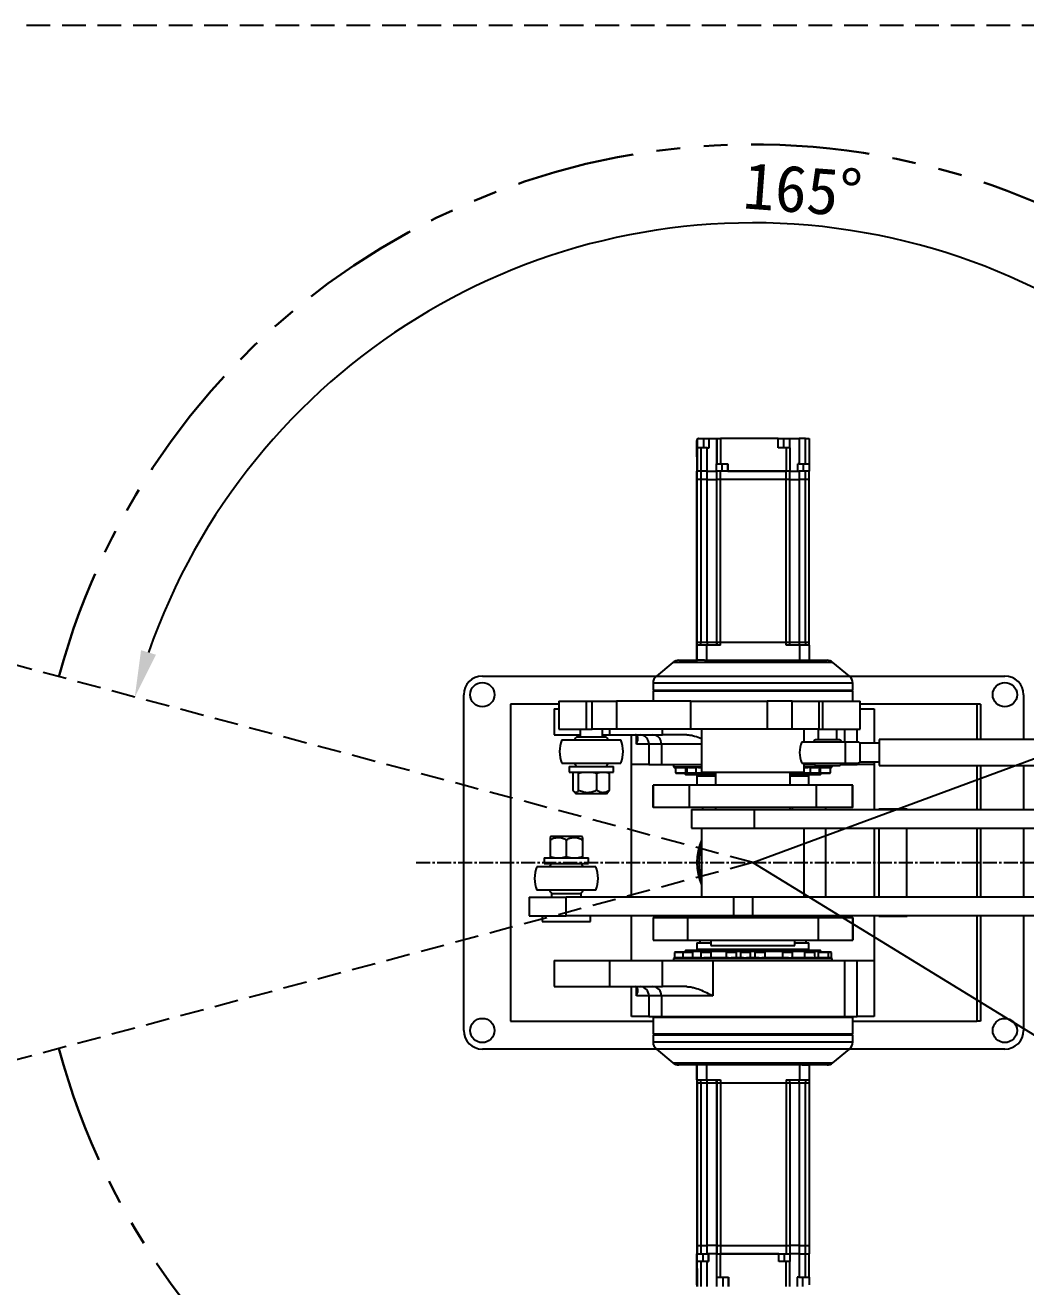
# Model space of a CAD drawing. Header units: millimetres. Extents: x 415 to 2018, y 500 to 823.
# Drawn here: x 987.8 to 1041.5, y 543.7 to 611.4 of the extents above; entities that cross this region are included whole.
import ezdxf

# ---------------------------------------------------------------- set-up
doc = ezdxf.new("R2010")
doc.units = ezdxf.units.MM
doc.header["$PDSIZE"] = -1
for name, pattern in [('CENTER2', [1.125, 0.75, -0.125, 0.125, -0.125]), ('HIDDEN', [1.905, 1.27, -0.635]), ('PHANTOM', [12.7, 6.35, -1.27, 1.27, -1.27, 1.27, -1.27])]:
    doc.linetypes.add(name, pattern=pattern)
doc.layers.get('Defpoints').update_dxf_attribs({"lineweight": 18})
doc.dimstyles.new('ISO-25', dxfattribs={"dimtxt": 2.5, "dimasz": 2.5, "dimexe": 1.25, "dimexo": 0.625, "dimtad": 1, "dimtoh": 1, "dimlfac": 10, "dimtxsty": 'Standard', "dimcen": 2.5, "dimadec": 0, "dimazin": 0, "dimtfac": 1, "dimtmove": 0, "dimatfit": 3, "dimfxl": 1, "dimarcsym": 0})

# ---------------------------------------------------------------- blocks, each defined once
blk = doc.blocks.new('*X13')
at = {"color": 0, "linetype": 'CENTER2'}
blk.add_line((-38.082, 0), (20.119, 0), dxfattribs=at)
blk = doc.blocks.new('*D62')
at = {"color": 0, "lineweight": -2}
for p, q in [((1125.912, 603.108), (1108.251, 596.578)), ((1136.537, 603.108), (1125.912, 603.108)), ((1105.906, 595.711), (1108.251, 596.578)), ((1026.837, 566.477), (1105.906, 595.711)), ((1103.561, 594.844), (1101.216, 593.977))]:
    blk.add_line(p, q, dxfattribs=at)
at = {"color": 0}
blk.add_solid([(1103.417, 595.235), (1103.706, 594.453), (1105.906, 595.711)], dxfattribs=at)
at = {"layer": 'Defpoints', "color": 0}
for p in [(1105.906, 595.711), (1026.837, 566.477)]:
    blk.add_point(p, dxfattribs=at)
at = {"color": 0, "insert": (1131.537, 604.983), "char_height": 2.5, "attachment_point": 5}
blk.add_mtext('\\A1;R1173', dxfattribs=at)
blk = doc.blocks.new('*D63')
at = {"color": 0, "lineweight": -2}
for p, q in [((1026.837, 566.477), (1059.655, 546.347)), ((1057.524, 547.654), (1055.393, 548.961)), ((1059.655, 546.347), (1061.786, 545.04)), ((1083.579, 531.672), (1061.786, 545.04)), ((1093.371, 531.672), (1083.579, 531.672))]:
    blk.add_line(p, q, dxfattribs=at)
at = {"color": 0}
blk.add_solid([(1057.742, 548.009), (1057.306, 547.299), (1059.655, 546.347)], dxfattribs=at)
at = {"layer": 'Defpoints', "color": 0}
for p in [(1026.837, 566.477), (1059.655, 546.347)]:
    blk.add_point(p, dxfattribs=at)
at = {"color": 0, "insert": (1088.788, 533.547), "char_height": 2.5, "attachment_point": 5}
blk.add_mtext('\\A1;R363', dxfattribs=at)
blk = doc.blocks.new('*D64')
at = {"color": 0, "lineweight": -2}
blk.add_arc((1026.837, 566.477), 34.294, 4.17778, 160.82222, dxfattribs=at)
at = {"color": 0}
for points in [[(994.845, 577.621), (994.048, 577.865), (993.712, 575.353)], [(1061.456, 568.991), (1060.623, 568.961), (1061.131, 566.477)]]:
    blk.add_solid(points, dxfattribs=at)
at = {"layer": 'Defpoints', "color": 0}
for p in [(1046.507, 594.569), (942.065, 589.192), (1008.787, 566.477), (1026.837, 566.477), (1066.988, 566.477)]:
    blk.add_point(p, dxfattribs=at)
at = {"color": 0, "insert": (1029.508, 602.547), "char_height": 2.5, "width": 11.27525, "attachment_point": 5, "rotation": 355.7646}
blk.add_mtext('\\A1;165°', dxfattribs=at)

msp = doc.modelspace()

# ---------------------------------------------------------------- linework, layer by layer
at = {"linetype": 'HIDDEN'}
for p, q in [((946.0009, 611.367), (1117.481, 611.367)), ((1026.837, 566.4775), (942.0647, 589.1921)), ((1026.837, 566.4775), (942.0647, 543.7628))]:
    msp.add_line(p, q, dxfattribs=at)
at = {"color": 161, "linetype": 'Continuous', "lineweight": 25, "true_color": 0x67adff}
for p, q in [((1023.8259, 589.1075), (1023.8259, 587.8575)), ((1023.8259, 589.1075), (1023.8259, 587.8575)), ((1023.8342, 589.1075), (1023.8259, 589.1075)), ((1023.8342, 588.2325), (1023.8342, 589.1075)), ((1023.8399, 589.1075), (1023.8399, 588.2325)), ((1023.8455, 589.1075), (1023.8399, 589.1075)), ((1023.8455, 588.7075), (1023.8455, 589.1075)), ((1023.9399, 589.2075), (1023.9455, 589.2075)), ((1023.9455, 589.2075), (1024.181, 589.2075)), ((1024.181, 589.2075), (1024.181, 588.7075)), ((1024.181, 589.2075), (1024.4829, 589.2075)), ((1024.4829, 588.7075), (1024.4829, 589.2075)), ((1024.4829, 589.2075), (1024.485, 589.2075)), ((1024.485, 588.7075), (1024.485, 589.2075)), ((1024.485, 589.2075), (1024.8926, 589.2075)), ((1024.8926, 589.2075), (1024.8926, 587.8575)), ((1024.8926, 589.2075), (1024.8948, 589.2075)), ((1024.8948, 589.2075), (1024.8948, 587.8575)), ((1024.8948, 589.2075), (1025.096, 589.2075)), ((1025.096, 589.2075), (1025.096, 587.8575)), ((1028.1888, 589.2075), (1025.096, 589.2075)), ((1028.1888, 588.7075), (1028.1888, 589.2075)), ((1028.1888, 589.2075), (1028.4847, 589.2075)), ((1028.4847, 588.7075), (1028.4847, 589.2075)), ((1028.4847, 589.2075), (1028.8211, 589.2075)), ((1028.8211, 588.7075), (1028.8211, 589.2075)), ((1028.8211, 589.2075), (1029.3093, 589.2075)), ((1029.3093, 589.2075), (1029.3093, 587.8575)), ((1029.6493, 589.2075), (1029.3093, 589.2075)), ((1029.6493, 587.8575), (1029.6493, 589.2075)), ((1029.6493, 589.2075), (1029.8481, 589.2075)), ((1029.8481, 589.2075), (1029.8481, 587.8575)), ((1023.8482, 588.7075), (1023.8455, 588.7075)), ((1023.8482, 588.7075), (1023.8482, 587.4575)), ((1024.0494, 588.7075), (1023.8482, 588.7075)), ((1024.0494, 588.7075), (1024.0494, 587.4575)), ((1024.3894, 588.7075), (1024.0494, 588.7075)), ((1024.3894, 587.4575), (1024.3894, 588.7075)), ((1024.3894, 588.7075), (1024.485, 588.7075)), ((1028.616, 588.7075), (1028.1888, 588.7075)), ((1028.616, 588.7075), (1028.616, 587.4575)), ((1028.8147, 588.7075), (1028.616, 588.7075)), ((1028.8147, 588.7075), (1028.8147, 587.4575)), ((1028.8147, 588.7075), (1028.8211, 588.7075)), ((1023.8259, 587.8575), (1023.8284, 587.8575)), ((1023.8284, 587.8575), (1023.8284, 587.4575)), ((1023.8399, 588.2325), (1023.8342, 588.2325)), ((1024.8886, 587.4575), (1024.8886, 587.8575)), ((1024.8926, 587.8575), (1024.8886, 587.8575)), ((1024.8926, 587.8575), (1024.8948, 587.8575)), ((1024.8948, 587.8575), (1025.096, 587.8575)), ((1025.096, 587.8575), (1025.496, 587.8575)), ((1025.1922, 587.4575), (1025.1922, 587.8575)), ((1025.4941, 587.4575), (1025.4941, 587.8575)), ((1025.496, 587.8575), (1025.496, 587.4575)), ((1029.3093, 587.8575), (1029.2494, 587.8575)), ((1029.2494, 587.4575), (1029.2494, 587.8575)), ((1029.3093, 587.8575), (1029.6493, 587.8575)), ((1029.5455, 587.4575), (1029.5455, 587.8575)), ((1029.6493, 587.8575), (1029.8481, 587.8575)), ((1029.8455, 587.8575), (1029.8455, 587.4575)), ((1023.8259, 587.0075), (1023.8259, 587.4575)), ((1023.8482, 587.4575), (1023.8259, 587.4575)), ((1023.8284, 587.4575), (1023.8482, 587.4575)), ((1023.8482, 587.0075), (1023.8482, 587.4575)), ((1024.0494, 587.4575), (1023.8482, 587.4575)), ((1024.0494, 587.4575), (1024.0494, 587.0075)), ((1024.3894, 587.4575), (1024.0494, 587.4575)), ((1024.3894, 587.0075), (1024.3894, 587.4575)), ((1024.3894, 587.4575), (1024.8926, 587.4575)), ((1024.3894, 587.4575), (1024.8886, 587.4575)), ((1024.8926, 587.4575), (1024.8926, 587.0075)), ((1024.8948, 587.4575), (1024.8926, 587.4575)), ((1024.8948, 587.0075), (1024.8948, 587.4575)), ((1025.096, 587.4575), (1024.8948, 587.4575)), ((1025.096, 587.0075), (1025.096, 587.4575)), ((1028.616, 587.4575), (1025.096, 587.4575)), ((1025.496, 587.4575), (1028.616, 587.4575)), ((1028.616, 587.0075), (1028.616, 587.4575)), ((1028.8147, 587.4575), (1028.616, 587.4575)), ((1028.8147, 587.0075), (1028.8147, 587.4575)), ((1028.8147, 587.4575), (1029.3093, 587.4575)), ((1028.8147, 587.4575), (1029.2494, 587.4575)), ((1029.3093, 587.4575), (1029.3093, 587.0075)), ((1029.6493, 587.4575), (1029.3093, 587.4575)), ((1029.6493, 587.0075), (1029.6493, 587.4575)), ((1029.8481, 587.4575), (1029.6493, 587.4575)), ((1029.8481, 587.0075), (1029.8481, 587.4575)), ((1023.8259, 578.2775), (1023.8259, 587.0075)), ((1023.8482, 587.0075), (1023.8259, 587.0075)), ((1023.8482, 578.2775), (1023.8482, 587.0075)), ((1024.0494, 587.0075), (1023.8482, 587.0075)), ((1024.0494, 587.0075), (1024.0494, 578.2775)), ((1024.3894, 587.0075), (1024.0494, 587.0075)), ((1024.3894, 578.2775), (1024.3894, 587.0075)), ((1024.3894, 587.0075), (1024.8926, 587.0075)), ((1024.8926, 587.0075), (1024.8926, 578.2775)), ((1024.8948, 587.0075), (1024.8926, 587.0075)), ((1024.8948, 578.2775), (1024.8948, 587.0075)), ((1025.096, 587.0075), (1024.8948, 587.0075)), ((1025.096, 578.2775), (1025.096, 587.0075)), ((1028.616, 587.0075), (1025.096, 587.0075)), ((1028.616, 578.2775), (1028.616, 587.0075)), ((1028.8147, 587.0075), (1028.616, 587.0075)), ((1028.8147, 578.2775), (1028.8147, 587.0075)), ((1028.8147, 587.0075), (1029.3093, 587.0075)), ((1029.3093, 587.0075), (1029.3093, 578.2775)), ((1029.6493, 587.0075), (1029.3093, 587.0075)), ((1029.6493, 578.2775), (1029.6493, 587.0075)), ((1029.8481, 587.0075), (1029.6493, 587.0075)), ((1029.8481, 578.2775), (1029.8481, 587.0075)), ((1023.8482, 578.2775), (1023.8259, 578.2775)), ((1023.8259, 578.1275), (1023.8259, 578.2775)), ((1024.0494, 578.2775), (1023.8482, 578.2775)), ((1023.8482, 578.1275), (1023.8482, 578.2775)), ((1024.3894, 578.2775), (1024.0494, 578.2775)), ((1024.0494, 578.1275), (1024.0494, 578.2775)), ((1024.8926, 578.2775), (1024.3894, 578.2775)), ((1024.3894, 578.2775), (1024.3894, 578.1275)), ((1024.8948, 578.2775), (1024.8926, 578.2775)), ((1024.8926, 578.2775), (1024.8926, 578.1275)), ((1025.096, 578.2775), (1024.8948, 578.2775)), ((1024.8948, 578.2775), (1024.8948, 578.1275)), ((1028.616, 578.2775), (1025.096, 578.2775)), ((1025.096, 578.1275), (1025.096, 578.2775)), ((1028.8147, 578.2775), (1028.616, 578.2775)), ((1028.616, 578.1275), (1028.616, 578.2775)), ((1029.3093, 578.2775), (1028.8147, 578.2775)), ((1028.8147, 578.1275), (1028.8147, 578.2775)), ((1029.6493, 578.2775), (1029.3093, 578.2775)), ((1029.3093, 578.2775), (1029.3093, 578.1275)), ((1029.8481, 578.2775), (1029.6493, 578.2775)), ((1029.6493, 578.2775), (1029.6493, 578.1275)), ((1029.8481, 578.1275), (1029.8481, 578.2775)), ((1023.8212, 578.1275), (1023.8212, 577.3275)), ((1023.8259, 578.1275), (1023.8212, 578.1275)), ((1023.8529, 578.1275), (1023.8482, 578.1275)), ((1023.8529, 577.3275), (1023.8529, 578.1275)), ((1024.356, 578.1275), (1023.8529, 578.1275)), ((1024.356, 578.1275), (1024.356, 577.3275)), ((1025.096, 578.1275), (1024.356, 578.1275)), ((1029.3559, 578.1275), (1028.616, 578.1275)), ((1029.3559, 577.3275), (1029.3559, 578.1275)), ((1029.8528, 578.1275), (1029.3559, 578.1275)), ((1029.8528, 578.1275), (1029.8528, 577.3275)), ((1022.5479, 577.2116), (1021.6669, 576.4774)), ((1031.126, 577.2116), (1022.5479, 577.2116)), ((1022.868, 577.3275), (1023.8667, 577.3275)), ((1024.2423, 577.3275), (1023.8667, 577.3275)), ((1024.2423, 577.3275), (1029.4695, 577.3275)), ((1029.4695, 577.3275), (1029.8404, 577.3275)), ((1029.8404, 577.3275), (1030.8049, 577.3275)), ((1030.8049, 577.3275), (1030.8059, 577.3275)), ((1032.0071, 576.4774), (1031.126, 577.2116)), ((1012.337, 576.4775), (1021.667, 576.4775)), ((1021.6669, 576.4774), (1032.0071, 576.4774)), ((1032.007, 576.4775), (1040.337, 576.4775)), ((1021.487, 576.0933), (1021.487, 575.7275)), ((1032.187, 576.0933), (1021.487, 576.0933)), ((1021.537, 575.7275), (1021.487, 575.6775)), ((1021.487, 575.7275), (1032.1856, 575.7275)), ((1021.487, 575.6775), (1021.487, 575.1275)), ((1021.487, 575.6775), (1032.089, 575.6775)), ((1032.089, 575.6775), (1032.187, 575.6775)), ((1032.187, 575.6775), (1032.137, 575.7275)), ((1032.1856, 575.7275), (1032.187, 575.7275)), ((1032.187, 575.7275), (1032.187, 576.0933)), ((1032.187, 575.1275), (1032.187, 575.6775)), ((1011.337, 557.4775), (1011.337, 575.4775)), ((1013.837, 574.9775), (1013.837, 557.9775)), ((1016.4267, 574.9775), (1013.837, 574.9775)), ((1016.4267, 575.1275), (1016.4267, 573.6275)), ((1016.4267, 575.1275), (1017.9132, 575.1275)), ((1017.9132, 573.6275), (1017.9132, 575.1275)), ((1017.9132, 575.1275), (1018.2222, 575.1275)), ((1018.2222, 573.6275), (1018.2222, 575.1275)), ((1018.2222, 575.1275), (1019.5233, 575.1275)), ((1019.5233, 575.1275), (1019.5233, 573.6275)), ((1023.5068, 575.1275), (1019.5233, 575.1275)), ((1023.5068, 573.6275), (1023.5068, 575.1275)), ((1023.5068, 575.1275), (1027.6049, 575.1275)), ((1027.6049, 575.1275), (1027.6049, 573.6275)), ((1028.9448, 575.1275), (1027.6049, 575.1275)), ((1028.9448, 573.6275), (1028.9448, 575.1275)), ((1028.9448, 575.1275), (1030.3758, 575.1275)), ((1030.3758, 575.1275), (1030.3758, 573.6275)), ((1030.3758, 575.1275), (1030.5735, 575.1275)), ((1030.5735, 573.6275), (1030.5735, 575.1275)), ((1030.5735, 575.1275), (1032.587, 575.1275)), ((1032.587, 573.6275), (1032.587, 575.1275)), ((1038.837, 574.9775), (1032.587, 574.9775)), ((1039.037, 574.9775), (1038.837, 574.9775)), ((1038.837, 574.9775), (1038.837, 573.0775)), ((1039.037, 574.9775), (1039.037, 573.0775)), ((1041.337, 575.4775), (1041.337, 573.0775)), ((1016.1767, 574.7275), (1016.1767, 573.3275)), ((1016.1767, 574.7275), (1016.4267, 574.7275)), ((1032.587, 574.7275), (1033.337, 574.7275)), ((1033.337, 574.7275), (1033.337, 572.8775)), ((1016.4267, 573.6275), (1017.9132, 573.6275)), ((1017.5767, 573.6275), (1017.5767, 573.2275)), ((1017.9132, 573.6275), (1018.2222, 573.6275)), ((1019.5233, 573.6275), (1018.2222, 573.6275)), ((1018.7767, 573.2275), (1018.7767, 573.6275)), ((1019.1767, 573.3275), (1019.1767, 573.6275)), ((1023.5068, 573.6275), (1019.5233, 573.6275)), ((1021.9915, 573.3275), (1021.9915, 573.6275)), ((1027.6049, 573.6275), (1023.5068, 573.6275)), ((1024.087, 573.6275), (1024.087, 571.3275)), ((1028.9448, 573.6275), (1027.6049, 573.6275)), ((1030.3758, 573.6275), (1028.9448, 573.6275)), ((1029.587, 572.9525), (1029.587, 573.6275)), ((1030.337, 573.6275), (1030.337, 573.0775)), ((1030.3758, 573.6275), (1030.5735, 573.6275)), ((1030.5735, 573.6275), (1032.587, 573.6275)), ((1031.337, 573.0775), (1031.337, 573.6275)), ((1031.7413, 573.6275), (1031.7413, 572.9525)), ((1032.419, 572.9525), (1032.419, 573.6275)), ((1016.1767, 573.3275), (1017.5767, 573.3275)), ((1016.5958, 573.0525), (1019.7577, 573.0525)), ((1017.4067, 573.2275), (1018.9467, 573.2275)), ((1018.7767, 573.3275), (1019.1767, 573.3275)), ((1019.1767, 573.3275), (1021.9915, 573.3275)), ((1020.337, 571.7275), (1020.337, 573.3275)), ((1020.5918, 572.8275), (1020.5918, 573.3111)), ((1021.2549, 572.8275), (1020.5918, 572.8275)), ((1021.9327, 572.8275), (1021.2549, 572.8275)), ((1021.2549, 572.8275), (1021.2549, 571.7275)), ((1021.9327, 572.8275), (1021.9327, 571.7275)), ((1024.087, 572.8275), (1021.9327, 572.8275)), ((1023.2864, 573.3275), (1021.9915, 573.3275)), ((1029.4515, 572.9525), (1031.7995, 572.9525)), ((1030.192, 573.0775), (1031.482, 573.0775)), ((1031.7995, 571.8025), (1031.7995, 572.9525)), ((1032.577, 572.8775), (1032.4873, 572.9525)), ((1033.597, 572.8775), (1032.577, 572.8775)), ((1032.577, 571.8775), (1032.577, 572.8775)), ((1068.597, 573.0775), (1033.597, 573.0775)), ((1033.597, 573.0775), (1033.597, 572.5095)), ((1033.597, 572.5095), (1033.597, 571.6775)), ((1016.5958, 571.8025), (1019.7577, 571.8025)), ((1016.9917, 571.6275), (1016.9917, 571.3275)), ((1016.9917, 571.6275), (1017.4067, 571.6275)), ((1017.4067, 571.6275), (1018.9467, 571.6275)), ((1018.9467, 571.6275), (1019.3617, 571.6275)), ((1019.3617, 571.3275), (1019.3617, 571.6275)), ((1020.337, 564.6275), (1020.337, 571.7275)), ((1021.2549, 571.7275), (1020.337, 571.7275)), ((1021.2549, 571.7275), (1021.9327, 571.7275)), ((1021.9327, 571.7275), (1024.087, 571.7275)), ((1022.587, 571.7275), (1022.587, 571.6125)), ((1022.587, 571.6125), (1022.622, 571.5775)), ((1022.587, 571.6125), (1024.087, 571.6125)), ((1022.622, 571.5775), (1022.6923, 571.5775)), ((1022.6843, 571.5775), (1022.6843, 571.2975)), ((1022.6915, 571.5775), (1022.6915, 571.2975)), ((1022.7227, 571.5775), (1022.6915, 571.5775)), ((1022.7227, 571.5775), (1023.3014, 571.5775)), ((1023.2415, 571.2975), (1023.2415, 571.5775)), ((1023.2879, 571.5575), (1023.2415, 571.5575)), ((1023.2879, 571.5775), (1023.2879, 571.2975)), ((1023.3863, 571.5775), (1023.3014, 571.5775)), ((1023.3863, 571.5775), (1023.817, 571.5775)), ((1023.7819, 571.5775), (1023.7819, 571.2975)), ((1023.9248, 571.5775), (1023.817, 571.5775)), ((1023.9248, 571.5775), (1024.087, 571.5775)), ((1029.4515, 571.8025), (1031.7995, 571.8025)), ((1029.587, 571.3275), (1029.587, 571.8025)), ((1029.587, 571.7275), (1030.1361, 571.7275)), ((1029.587, 571.6125), (1031.0091, 571.6125)), ((1029.587, 571.5775), (1029.7774, 571.5775)), ((1029.8842, 571.5775), (1029.7774, 571.5775)), ((1029.8842, 571.5775), (1030.31, 571.5775)), ((1029.918, 571.2975), (1029.918, 571.5775)), ((1030.192, 571.6775), (1031.482, 571.6775)), ((1030.3938, 571.5775), (1030.31, 571.5775)), ((1030.3938, 571.5775), (1030.9596, 571.5775)), ((1030.4065, 571.2975), (1030.4065, 571.5775)), ((1030.4201, 571.5575), (1030.4065, 571.5575)), ((1030.4396, 571.5575), (1030.4201, 571.5575)), ((1030.4396, 571.5775), (1030.4396, 571.2975)), ((1030.9896, 571.5775), (1030.9596, 571.5775)), ((1030.9886, 571.5775), (1031.052, 571.5775)), ((1030.9896, 571.2975), (1030.9896, 571.5775)), ((1031.0091, 571.6125), (1031.087, 571.6125)), ((1031.052, 571.5775), (1031.087, 571.6125)), ((1031.087, 571.6125), (1031.087, 571.6775)), ((1031.5378, 571.7275), (1031.7413, 571.7275)), ((1031.7413, 571.8025), (1031.7413, 571.7275)), ((1031.7413, 571.7275), (1032.419, 571.7275)), ((1032.419, 571.7275), (1032.419, 571.8025)), ((1033.337, 571.7275), (1032.419, 571.7275)), ((1032.4873, 571.8025), (1032.577, 571.8775)), ((1032.577, 571.8775), (1033.597, 571.8775)), ((1033.337, 571.8775), (1033.337, 571.7275)), ((1033.337, 571.7275), (1033.337, 569.3275)), ((1033.597, 571.6775), (1068.597, 571.6775)), ((1038.837, 571.6775), (1038.837, 569.3275)), ((1039.037, 571.6775), (1039.037, 569.3275)), ((1041.337, 571.6775), (1041.337, 569.3275)), ((1016.9917, 571.3275), (1019.3617, 571.3275)), ((1017.2025, 571.2689), (1017.2718, 571.3235)), ((1017.2025, 570.359), (1017.2025, 571.2689)), ((1017.4141, 571.3275), (1017.4884, 571.2689)), ((1017.4884, 571.2689), (1017.7418, 571.3275)), ((1017.4884, 570.359), (1017.4884, 571.2689)), ((1018.2093, 571.3275), (1018.4626, 571.2689)), ((1018.4626, 571.2689), (1018.6416, 571.3275)), ((1018.4626, 570.359), (1018.4626, 571.2689)), ((1018.9719, 571.3275), (1019.1509, 571.2689)), ((1019.0817, 571.3246), (1019.0767, 571.3275)), ((1019.1509, 571.2689), (1019.0816, 571.3235)), ((1019.1509, 570.359), (1019.1509, 571.2689)), ((1022.6843, 571.2975), (1022.7043, 571.2775)), ((1022.6843, 571.2975), (1022.6915, 571.2975)), ((1022.6915, 571.2975), (1022.7115, 571.2775)), ((1022.6915, 571.2975), (1023.2365, 571.2975)), ((1022.7043, 571.2775), (1022.7115, 571.2775)), ((1022.7115, 571.2775), (1023.2168, 571.2775)), ((1023.187, 571.2775), (1023.187, 571.2275)), ((1023.187, 571.2275), (1023.237, 571.1775)), ((1024.837, 571.2275), (1023.187, 571.2275)), ((1023.2168, 571.2775), (1023.2215, 571.2775)), ((1023.2215, 571.2775), (1023.2415, 571.2975)), ((1023.2365, 571.2975), (1023.2415, 571.2975)), ((1024.837, 571.1775), (1023.237, 571.1775)), ((1023.2879, 571.2975), (1023.3079, 571.2775)), ((1023.2879, 571.2975), (1023.7819, 571.2975)), ((1023.3079, 571.2775), (1023.8019, 571.2775)), ((1023.7819, 571.2975), (1023.8019, 571.2775)), ((1023.7819, 571.2975), (1024.3269, 571.2975)), ((1023.8019, 571.2775), (1024.3073, 571.2775)), ((1023.837, 571.1275), (1023.837, 570.6275)), ((1023.837, 571.1275), (1024.837, 571.1275)), ((1023.937, 571.1775), (1023.987, 571.1275)), ((1024.087, 571.3275), (1029.587, 571.3275)), ((1024.2191, 571.1275), (1024.2171, 571.1275)), ((1024.3073, 571.2775), (1024.3119, 571.2775)), ((1024.3119, 571.2775), (1024.3319, 571.2975)), ((1024.3269, 571.2975), (1024.3319, 571.2975)), ((1024.3319, 571.2975), (1024.3319, 571.3275)), ((1024.3828, 571.3275), (1024.3828, 571.2975)), ((1024.3828, 571.2975), (1024.4028, 571.2775)), ((1024.3828, 571.2975), (1024.837, 571.2975)), ((1024.4028, 571.2775), (1024.837, 571.2775)), ((1024.837, 571.3275), (1024.837, 570.6275)), ((1028.837, 570.6275), (1028.837, 571.3275)), ((1028.837, 571.2975), (1029.3167, 571.2975)), ((1028.837, 571.2775), (1029.2971, 571.2775)), ((1030.4201, 571.2275), (1028.837, 571.2275)), ((1030.437, 571.1775), (1028.837, 571.1775)), ((1028.837, 571.1275), (1029.837, 571.1275)), ((1029.2971, 571.2775), (1029.3017, 571.2775)), ((1029.3017, 571.2775), (1029.3217, 571.2975)), ((1029.3167, 571.2975), (1029.3217, 571.2975)), ((1029.3217, 571.2975), (1029.3217, 571.3275)), ((1029.368, 571.3275), (1029.368, 571.2975)), ((1029.368, 571.2975), (1029.388, 571.2775)), ((1029.368, 571.2975), (1029.913, 571.2975)), ((1029.388, 571.2775), (1029.8933, 571.2775)), ((1029.4549, 571.1275), (1029.4569, 571.1275)), ((1029.687, 571.1275), (1029.737, 571.1775)), ((1029.837, 570.6525), (1029.837, 571.1275)), ((1029.8933, 571.2775), (1029.898, 571.2775)), ((1029.898, 571.2775), (1029.918, 571.2975)), ((1029.898, 571.2775), (1030.3818, 571.2775)), ((1029.913, 571.2975), (1029.918, 571.2975)), ((1029.918, 571.2975), (1030.4014, 571.2975)), ((1030.3818, 571.2775), (1030.3865, 571.2775)), ((1030.3865, 571.2775), (1030.4065, 571.2975)), ((1030.4014, 571.2975), (1030.4065, 571.2975)), ((1030.487, 571.2275), (1030.4201, 571.2275)), ((1030.437, 571.1775), (1030.487, 571.2275)), ((1030.4396, 571.2975), (1030.4596, 571.2775)), ((1030.4396, 571.2975), (1030.9846, 571.2975)), ((1030.4596, 571.2775), (1030.9649, 571.2775)), ((1030.487, 571.2275), (1030.487, 571.2775)), ((1030.9649, 571.2775), (1030.9696, 571.2775)), ((1030.9696, 571.2775), (1030.9896, 571.2975)), ((1030.9846, 571.2975), (1030.9896, 571.2975)), ((1017.2717, 570.2625), (1017.3667, 570.1675)), ((1018.9867, 570.1675), (1017.3667, 570.1675)), ((1018.9867, 570.1675), (1019.0817, 570.2625)), ((1021.487, 570.6275), (1021.487, 569.4275)), ((1021.4934, 570.6275), (1021.487, 570.6275)), ((1021.4934, 569.4275), (1021.4934, 570.6275)), ((1023.437, 570.6275), (1021.4934, 570.6275)), ((1023.437, 569.4275), (1023.437, 570.6275)), ((1030.237, 570.6275), (1023.437, 570.6275)), ((1024.076, 570.6525), (1024.076, 570.6275)), ((1024.076, 570.6525), (1024.837, 570.6525)), ((1028.876, 570.6525), (1028.876, 570.6275)), ((1028.876, 570.6525), (1030.7876, 570.6525)), ((1030.237, 569.4275), (1030.237, 570.6275)), ((1032.1806, 570.6275), (1030.237, 570.6275)), ((1030.7876, 570.6525), (1030.798, 570.6525)), ((1030.798, 570.6275), (1030.798, 570.6525)), ((1032.1806, 569.4275), (1032.1806, 570.6275)), ((1032.187, 570.6275), (1032.1806, 570.6275)), ((1032.187, 569.4275), (1032.187, 570.6275)), ((1021.4934, 569.4275), (1021.487, 569.4275)), ((1023.437, 569.4275), (1021.4934, 569.4275)), ((1030.237, 569.4275), (1023.437, 569.4275)), ((1023.537, 569.3275), (1023.537, 568.3275)), ((1023.537, 569.3275), (1026.903, 569.3275)), ((1024.137, 569.4275), (1024.137, 569.3275)), ((1024.837, 569.4275), (1024.837, 569.3275)), ((1026.903, 569.3275), (1026.903, 568.3275)), ((1026.903, 569.3275), (1066.837, 569.3275)), ((1028.837, 569.3275), (1028.837, 569.4275)), ((1028.937, 569.4275), (1028.937, 569.3275)), ((1032.1806, 569.4275), (1030.237, 569.4275)), ((1030.737, 569.3275), (1030.737, 569.4275)), ((1032.187, 569.4275), (1032.1806, 569.4275)), ((1033.575, 569.3585), (1033.575, 569.3275)), ((1033.575, 569.3585), (1035.099, 569.3585)), ((1035.099, 569.3275), (1035.099, 569.3585)), ((1023.537, 568.3275), (1026.903, 568.3275)), ((1024.087, 568.3275), (1024.087, 564.6275)), ((1026.903, 568.3275), (1066.837, 568.3275)), ((1029.587, 564.6275), (1029.587, 568.3275)), ((1030.737, 564.6275), (1030.737, 568.3275)), ((1033.337, 568.3275), (1033.337, 564.6275)), ((1033.587, 568.3275), (1033.587, 564.6275)), ((1035.087, 564.6275), (1035.087, 568.3275)), ((1038.837, 568.3275), (1038.837, 564.6275)), ((1039.037, 568.3275), (1039.037, 564.6275)), ((1041.337, 568.3275), (1041.337, 564.6275)), ((1016.027, 567.8875), (1015.9696, 567.8302)), ((1015.9696, 567.8286), (1015.9696, 567.696)), ((1015.9696, 567.696), (1015.9696, 566.7861)), ((1016.027, 567.8875), (1017.647, 567.8875)), ((1016.837, 567.696), (1016.837, 566.7861)), ((1017.7043, 567.8302), (1017.647, 567.8875)), ((1017.7043, 567.8286), (1017.7043, 567.696)), ((1017.7043, 567.696), (1017.7043, 566.7861)), ((1016.1952, 566.7275), (1015.9696, 566.7861)), ((1015.9696, 566.7861), (1015.9696, 566.7275)), ((1016.837, 566.7861), (1016.6114, 566.7275)), ((1017.0625, 566.7275), (1016.837, 566.7861)), ((1017.7043, 566.7861), (1017.4787, 566.7275)), ((1017.7043, 566.7275), (1017.7043, 566.7861)), ((1018.4179, 566.2525), (1015.256, 566.2525)), ((1015.652, 566.7275), (1015.652, 566.4275)), ((1015.652, 566.7275), (1018.022, 566.7275)), ((1015.652, 566.4275), (1018.022, 566.4275)), ((1018.022, 566.4275), (1018.022, 566.7275)), ((1018.4179, 565.0025), (1015.256, 565.0025)), ((1016.037, 564.8275), (1016.037, 564.6275)), ((1016.037, 564.8275), (1017.637, 564.8275)), ((1017.637, 564.6275), (1017.637, 564.8275)), ((1014.837, 564.6275), (1014.837, 563.6275)), ((1014.837, 564.6275), (1016.837, 564.6275)), ((1016.837, 563.6275), (1016.837, 564.6275)), ((1025.8101, 564.6275), (1016.837, 564.6275)), ((1025.8101, 563.6275), (1025.8101, 564.6275)), ((1026.837, 564.6275), (1025.8101, 564.6275)), ((1026.837, 563.6275), (1026.837, 564.6275)), ((1066.8994, 564.6275), (1026.837, 564.6275)), ((1014.837, 563.6275), (1016.837, 563.6275)), ((1015.537, 563.6275), (1015.537, 563.3275)), ((1025.8101, 563.6275), (1016.837, 563.6275)), ((1018.137, 563.3275), (1018.137, 563.6275)), ((1020.337, 561.2275), (1020.337, 563.6275)), ((1021.487, 563.5275), (1021.487, 562.3275)), ((1021.487, 563.5275), (1021.4927, 563.5275)), ((1021.4927, 563.5275), (1021.4927, 562.3275)), ((1021.4927, 563.5275), (1023.337, 563.5275)), ((1023.337, 563.5275), (1023.337, 562.3275)), ((1023.337, 563.5275), (1030.337, 563.5275)), ((1023.587, 563.6275), (1023.587, 563.5275)), ((1024.137, 563.6275), (1024.137, 563.5275)), ((1024.587, 563.6275), (1024.587, 563.5275)), ((1026.837, 563.6275), (1025.8101, 563.6275)), ((1066.8994, 563.6275), (1026.837, 563.6275)), ((1029.087, 563.5275), (1029.087, 563.6275)), ((1030.337, 563.5275), (1030.337, 562.3275)), ((1030.337, 563.5275), (1032.1812, 563.5275)), ((1030.737, 563.5275), (1030.737, 563.6275)), ((1032.1812, 563.5275), (1032.1812, 562.3275)), ((1032.1812, 563.5275), (1032.187, 563.5275)), ((1032.187, 562.3275), (1032.187, 563.5275)), ((1033.337, 563.6275), (1033.337, 561.2275)), ((1033.575, 563.6275), (1033.575, 563.5965)), ((1033.5783, 563.5965), (1033.575, 563.5965)), ((1035.099, 563.5965), (1033.5783, 563.5965)), ((1035.099, 563.5965), (1035.099, 563.6275)), ((1038.837, 563.6275), (1038.837, 557.9775)), ((1039.037, 563.6275), (1039.037, 557.9775)), ((1041.337, 563.6275), (1041.337, 557.4775)), ((1015.537, 563.3275), (1018.137, 563.3275)), ((1021.487, 562.3275), (1021.4927, 562.3275)), ((1021.4927, 562.3275), (1023.337, 562.3275)), ((1023.337, 562.3275), (1030.337, 562.3275)), ((1023.837, 562.1775), (1023.837, 561.8275)), ((1023.837, 562.1775), (1024.587, 562.1775)), ((1023.987, 562.3275), (1023.987, 562.1775)), ((1024.076, 562.3275), (1024.076, 562.3025)), ((1024.587, 562.3025), (1024.076, 562.3025)), ((1024.587, 562.3275), (1024.587, 562.0275)), ((1024.587, 562.0275), (1029.087, 562.0275)), ((1029.087, 562.0275), (1029.087, 562.3275)), ((1030.798, 562.3025), (1029.087, 562.3025)), ((1029.087, 562.1775), (1029.837, 562.1775)), ((1029.687, 562.1775), (1029.687, 562.3025)), ((1029.837, 561.8275), (1029.837, 562.1775)), ((1030.337, 562.3275), (1032.1812, 562.3275)), ((1030.798, 562.3025), (1030.798, 562.3275)), ((1032.1812, 562.3275), (1032.187, 562.3275)), ((1022.622, 561.3775), (1022.587, 561.3425)), ((1022.587, 561.3425), (1022.587, 561.2275)), ((1024.1317, 561.3425), (1022.587, 561.3425)), ((1022.6299, 561.3775), (1022.622, 561.3775)), ((1022.6499, 561.6775), (1022.6299, 561.6575)), ((1022.6299, 561.6575), (1022.6299, 561.3775)), ((1022.7299, 561.6575), (1022.6299, 561.6575)), ((1022.6299, 561.3775), (1022.649, 561.3775)), ((1023.0792, 561.3775), (1022.649, 561.3775)), ((1022.7426, 561.6775), (1022.6499, 561.6775)), ((1023.0732, 561.6575), (1022.7299, 561.6575)), ((1023.0932, 561.6775), (1022.7426, 561.6775)), ((1023.0932, 561.6775), (1023.0732, 561.6575)), ((1023.0732, 561.6575), (1023.0732, 561.3775)), ((1023.1732, 561.6575), (1023.0732, 561.6575)), ((1023.0792, 561.3775), (1023.1504, 561.3775)), ((1023.1859, 561.6775), (1023.0932, 561.6775)), ((1024.0959, 561.3775), (1023.1504, 561.3775)), ((1023.6232, 561.6575), (1023.1732, 561.6575)), ((1023.6032, 561.6775), (1023.1859, 561.6775)), ((1023.237, 561.7775), (1023.187, 561.7275)), ((1023.187, 561.7275), (1023.187, 561.6775)), ((1023.187, 561.7275), (1024.5136, 561.7275)), ((1023.237, 561.7775), (1030.437, 561.7775)), ((1023.6232, 561.6575), (1023.6032, 561.6775)), ((1023.6232, 561.3775), (1023.6232, 561.6575)), ((1023.6232, 561.3975), (1024.0477, 561.3975)), ((1027.212, 561.8275), (1023.837, 561.8275)), ((1023.987, 561.8275), (1023.937, 561.7775)), ((1024.0677, 561.6775), (1024.0477, 561.6575)), ((1024.0477, 561.6575), (1024.0477, 561.3775)), ((1024.1476, 561.6575), (1024.0477, 561.6575)), ((1024.1604, 561.6775), (1024.0677, 561.6775)), ((1024.0959, 561.3775), (1024.213, 561.3775)), ((1031.087, 561.3425), (1024.1317, 561.3425)), ((1024.5977, 561.6575), (1024.1476, 561.6575)), ((1024.5777, 561.6775), (1024.1604, 561.6775)), ((1025.5299, 561.3775), (1024.213, 561.3775)), ((1024.5136, 561.7275), (1030.487, 561.7275)), ((1024.5977, 561.6575), (1024.5777, 561.6775)), ((1024.5977, 561.3775), (1024.5977, 561.6575)), ((1024.5977, 561.3975), (1025.4049, 561.3975)), ((1025.4249, 561.6775), (1025.4049, 561.6575)), ((1025.4049, 561.6575), (1025.4049, 561.3775)), ((1025.5048, 561.6575), (1025.4049, 561.6575)), ((1025.5176, 561.6775), (1025.4249, 561.6775)), ((1025.9549, 561.6575), (1025.5048, 561.6575)), ((1025.9349, 561.6775), (1025.5176, 561.6775)), ((1025.5299, 561.3775), (1025.675, 561.3775)), ((1026.3368, 561.3775), (1025.675, 561.3775)), ((1025.9549, 561.6575), (1025.9349, 561.6775)), ((1025.9549, 561.3775), (1025.9549, 561.6575)), ((1025.9549, 561.3975), (1026.1639, 561.3975)), ((1026.1839, 561.6775), (1026.1639, 561.6575)), ((1026.1639, 561.6575), (1026.1639, 561.3775)), ((1026.2639, 561.6575), (1026.1639, 561.6575)), ((1026.2766, 561.6775), (1026.1839, 561.6775)), ((1026.7139, 561.6575), (1026.2639, 561.6575)), ((1026.6939, 561.6775), (1026.2766, 561.6775)), ((1026.3368, 561.3775), (1026.4878, 561.3775)), ((1027.1629, 561.3775), (1026.4878, 561.3775)), ((1026.7139, 561.6575), (1026.6939, 561.6775)), ((1026.7139, 561.3775), (1026.7139, 561.6575)), ((1026.7139, 561.3975), (1026.9383, 561.3975)), ((1026.9583, 561.6775), (1026.9383, 561.6575)), ((1026.9383, 561.6575), (1026.9383, 561.3775)), ((1027.0382, 561.6575), (1026.9383, 561.6575)), ((1027.0509, 561.6775), (1026.9583, 561.6775)), ((1027.4883, 561.6575), (1027.0382, 561.6575)), ((1027.4683, 561.6775), (1027.0509, 561.6775)), ((1027.1629, 561.3775), (1027.314, 561.3775)), ((1029.837, 561.8275), (1027.212, 561.8275)), ((1028.7463, 561.3775), (1027.314, 561.3775)), ((1027.4883, 561.6575), (1027.4683, 561.6775)), ((1027.4883, 561.3775), (1027.4883, 561.6575)), ((1027.4883, 561.3975), (1028.4143, 561.3975)), ((1028.4343, 561.6775), (1028.4143, 561.6575)), ((1028.4143, 561.6575), (1028.4143, 561.3775)), ((1028.5143, 561.6575), (1028.4143, 561.6575)), ((1028.527, 561.6775), (1028.4343, 561.6775)), ((1028.9643, 561.6575), (1028.5143, 561.6575)), ((1028.9443, 561.6775), (1028.527, 561.6775)), ((1028.7463, 561.3775), (1028.8803, 561.3775)), ((1030.039, 561.3775), (1028.8803, 561.3775)), ((1028.9643, 561.6575), (1028.9443, 561.6775)), ((1028.9643, 561.3775), (1028.9643, 561.6575)), ((1028.9643, 561.3975), (1029.6084, 561.3975)), ((1029.6284, 561.6775), (1029.6084, 561.6575)), ((1029.6084, 561.6575), (1029.6084, 561.3775)), ((1029.7084, 561.6575), (1029.6084, 561.6575)), ((1029.7211, 561.6775), (1029.6284, 561.6775)), ((1029.737, 561.7775), (1029.687, 561.8275)), ((1030.1584, 561.6575), (1029.7084, 561.6575)), ((1030.1384, 561.6775), (1029.7211, 561.6775)), ((1030.039, 561.3775), (1030.1356, 561.3775)), ((1030.8442, 561.3775), (1030.1356, 561.3775)), ((1030.1584, 561.6575), (1030.1384, 561.6775)), ((1030.1584, 561.3775), (1030.1584, 561.6575)), ((1030.1584, 561.3975), (1030.3387, 561.3975)), ((1030.3587, 561.6775), (1030.3387, 561.6575)), ((1030.3387, 561.6575), (1030.3387, 561.3775)), ((1030.4386, 561.6575), (1030.3387, 561.6575)), ((1030.4514, 561.6775), (1030.3587, 561.6775)), ((1030.487, 561.7275), (1030.437, 561.7775)), ((1030.8887, 561.6575), (1030.4386, 561.6575)), ((1030.8687, 561.6775), (1030.4514, 561.6775)), ((1030.487, 561.6775), (1030.487, 561.7275)), ((1030.8442, 561.3775), (1030.8887, 561.3775)), ((1030.8887, 561.6575), (1030.8687, 561.6775)), ((1031.0219, 561.6775), (1030.8687, 561.6775)), ((1030.8887, 561.3775), (1030.8887, 561.6575)), ((1031.0419, 561.6575), (1030.8887, 561.6575)), ((1031.0222, 561.3775), (1030.8887, 561.3775)), ((1031.0419, 561.6575), (1031.0219, 561.6775)), ((1031.024, 561.6775), (1031.0219, 561.6775)), ((1031.0222, 561.3775), (1031.0419, 561.3775)), ((1031.044, 561.6575), (1031.024, 561.6775)), ((1031.0419, 561.3775), (1031.0419, 561.6575)), ((1031.044, 561.6575), (1031.0419, 561.6575)), ((1031.052, 561.3775), (1031.0419, 561.3775)), ((1031.044, 561.3775), (1031.044, 561.6575)), ((1031.087, 561.3425), (1031.052, 561.3775)), ((1031.087, 561.2275), (1031.087, 561.3425)), ((1016.1767, 561.2275), (1016.1767, 559.8275)), ((1016.1767, 561.2275), (1019.1767, 561.2275)), ((1019.1767, 559.8275), (1019.1767, 561.2275)), ((1019.1767, 561.2275), (1021.9915, 561.2275)), ((1021.9915, 559.8275), (1021.9915, 561.2275)), ((1021.9915, 561.2275), (1024.6863, 561.2275)), ((1024.6863, 561.2275), (1024.6863, 559.3275)), ((1024.6863, 561.2275), (1031.7413, 561.2275)), ((1031.7413, 561.2275), (1031.7413, 558.2275)), ((1031.7413, 561.2275), (1032.419, 561.2275)), ((1032.419, 558.2275), (1032.419, 561.2275)), ((1032.419, 561.2275), (1033.337, 561.2275)), ((1033.337, 561.2275), (1033.337, 558.2275)), ((1016.1767, 559.8275), (1019.1767, 559.8275)), ((1019.1767, 559.8275), (1021.9915, 559.8275)), ((1020.337, 558.2275), (1020.337, 559.8275)), ((1020.5918, 559.3275), (1020.5918, 559.8111)), ((1021.2549, 559.3275), (1020.5918, 559.3275)), ((1021.9327, 559.3275), (1021.2549, 559.3275)), ((1021.2549, 559.3275), (1021.2549, 558.2275)), ((1021.9327, 559.3275), (1021.9327, 558.2275)), ((1024.6863, 559.3275), (1021.9327, 559.3275)), ((1023.2864, 559.8275), (1021.9915, 559.8275)), ((1013.837, 557.9775), (1021.487, 557.9775)), ((1021.2549, 558.2275), (1020.337, 558.2275)), ((1021.2549, 558.2275), (1021.9327, 558.2275)), ((1021.537, 558.2275), (1021.487, 558.1775)), ((1021.487, 558.1775), (1021.487, 557.2775)), ((1023.4315, 558.1775), (1021.487, 558.1775)), ((1021.9327, 558.2275), (1031.7413, 558.2275)), ((1032.187, 558.1775), (1023.4315, 558.1775)), ((1031.7413, 558.2275), (1032.419, 558.2275)), ((1032.187, 558.1775), (1032.137, 558.2275)), ((1032.187, 557.2775), (1032.187, 558.1775)), ((1032.187, 557.9775), (1038.837, 557.9775)), ((1033.337, 558.2275), (1032.419, 558.2275)), ((1039.037, 557.9775), (1038.837, 557.9775)), ((1021.487, 557.2775), (1021.537, 557.2275)), ((1023.4315, 557.2775), (1021.487, 557.2775)), ((1032.187, 557.2775), (1023.4315, 557.2775)), ((1032.137, 557.2275), (1032.187, 557.2775)), ((1021.487, 557.2275), (1021.487, 556.8617)), ((1032.187, 557.2275), (1021.487, 557.2275)), ((1021.487, 556.8617), (1032.187, 556.8617)), ((1022.9683, 557.2275), (1022.967, 557.2275)), ((1032.187, 556.8617), (1032.187, 557.2275)), ((1021.667, 556.4775), (1012.337, 556.4775)), ((1021.6669, 556.4776), (1022.5479, 555.7434)), ((1031.9878, 556.4776), (1021.6669, 556.4776)), ((1031.126, 555.7434), (1032.0071, 556.4776)), ((1032.0071, 556.4776), (1031.9878, 556.4776)), ((1040.337, 556.4775), (1032.007, 556.4775)), ((1022.5479, 555.7434), (1031.126, 555.7434)), ((1023.8667, 555.6275), (1022.868, 555.6275)), ((1023.8212, 555.6275), (1023.8212, 554.8275)), ((1023.8529, 554.8275), (1023.8529, 555.6275)), ((1024.2423, 555.6275), (1023.8667, 555.6275)), ((1029.4695, 555.6275), (1024.2423, 555.6275)), ((1024.356, 555.6275), (1024.356, 554.8275)), ((1029.3559, 554.8275), (1029.3559, 555.6275)), ((1029.4695, 555.6275), (1029.8404, 555.6275)), ((1030.8059, 555.6275), (1029.8404, 555.6275)), ((1029.8528, 555.6275), (1029.8528, 554.8275)), ((1023.8212, 554.8275), (1023.8259, 554.8275)), ((1023.8259, 554.8275), (1023.8259, 554.6775)), ((1023.8259, 554.6775), (1023.8259, 545.9475)), ((1023.8259, 554.6775), (1023.8482, 554.6775)), ((1023.8482, 554.8275), (1023.8482, 554.6775)), ((1023.8482, 554.8275), (1023.8529, 554.8275)), ((1023.8482, 554.6775), (1023.8482, 545.9475)), ((1023.8482, 554.6775), (1024.0494, 554.6775)), ((1023.8529, 554.8275), (1024.356, 554.8275)), ((1024.0494, 554.6775), (1024.0494, 554.8275)), ((1024.0494, 554.6775), (1024.0494, 545.9475)), ((1024.0494, 554.6775), (1024.3894, 554.6775)), ((1024.356, 554.8275), (1025.096, 554.8275)), ((1024.3894, 554.6775), (1024.3894, 554.8275)), ((1024.3894, 545.9475), (1024.3894, 554.6775)), ((1024.3894, 554.6775), (1024.8926, 554.6775)), ((1024.8926, 554.6775), (1024.8926, 554.8275)), ((1024.8926, 554.6775), (1024.8926, 545.9475)), ((1024.8926, 554.6775), (1024.8948, 554.6775)), ((1024.8948, 554.8275), (1024.8948, 554.6775)), ((1024.8948, 554.6775), (1024.8948, 545.9475)), ((1024.8948, 554.6775), (1025.096, 554.6775)), ((1025.096, 554.8275), (1025.096, 554.6775)), ((1025.096, 554.6775), (1025.096, 545.9475)), ((1025.096, 554.6775), (1028.616, 554.6775)), ((1028.616, 554.8275), (1029.3559, 554.8275)), ((1028.616, 554.8275), (1028.616, 554.6775)), ((1028.616, 554.6775), (1028.616, 545.9475)), ((1028.616, 554.6775), (1028.8147, 554.6775)), ((1028.8147, 554.6775), (1028.8147, 554.8275)), ((1028.8147, 554.6775), (1028.8147, 545.9475)), ((1028.8147, 554.6775), (1029.3093, 554.6775)), ((1029.3093, 554.6775), (1029.3093, 554.8275)), ((1029.3093, 554.6775), (1029.3093, 545.9475)), ((1029.3093, 554.6775), (1029.6493, 554.6775)), ((1029.3559, 554.8275), (1029.8528, 554.8275)), ((1029.6493, 554.8275), (1029.6493, 554.6775)), ((1029.6493, 545.9475), (1029.6493, 554.6775)), ((1029.6493, 554.6775), (1029.8481, 554.6775)), ((1029.8481, 554.8275), (1029.8481, 554.6775)), ((1029.8481, 554.6775), (1029.8481, 545.9475)), ((1023.8259, 545.9475), (1023.8482, 545.9475)), ((1023.8259, 545.9475), (1023.8259, 545.4975)), ((1023.8482, 545.9475), (1024.0494, 545.9475)), ((1023.8482, 545.9475), (1023.8482, 545.4975)), ((1024.0494, 545.9475), (1024.3894, 545.9475)), ((1024.0494, 545.9475), (1024.0494, 545.4975)), ((1024.8926, 545.9475), (1024.3894, 545.9475)), ((1024.3894, 545.4975), (1024.3894, 545.9475)), ((1024.8926, 545.9475), (1024.8948, 545.9475)), ((1024.8926, 545.9475), (1024.8926, 545.4975)), ((1024.8948, 545.9475), (1025.096, 545.9475)), ((1024.8948, 545.9475), (1024.8948, 545.4975)), ((1025.096, 545.9475), (1028.616, 545.9475)), ((1025.096, 545.9475), (1025.096, 545.4975)), ((1028.616, 545.9475), (1028.8147, 545.9475)), ((1028.616, 545.9475), (1028.616, 545.4975)), ((1029.3093, 545.9475), (1028.8147, 545.9475)), ((1028.8147, 545.9475), (1028.8147, 545.4975)), ((1029.3093, 545.9475), (1029.6493, 545.9475)), ((1029.3093, 545.9475), (1029.3093, 545.4975)), ((1029.6493, 545.9475), (1029.8481, 545.9475)), ((1029.6493, 545.4975), (1029.6493, 545.9475)), ((1029.8481, 545.9475), (1029.8481, 545.4975)), ((1023.8259, 545.4975), (1023.8482, 545.4975)), ((1023.8259, 544.2475), (1023.8259, 545.4975)), ((1023.8456, 545.4975), (1023.8259, 545.4975)), ((1023.8456, 545.0975), (1023.8456, 545.4975)), ((1023.8482, 545.0975), (1023.8456, 545.0975)), ((1023.8482, 545.4975), (1024.0494, 545.4975)), ((1023.8482, 543.7475), (1023.8482, 545.0975)), ((1024.0494, 545.0975), (1023.8482, 545.0975)), ((1024.0494, 545.4975), (1024.3894, 545.4975)), ((1024.0494, 545.0975), (1024.0494, 543.7475)), ((1024.3894, 545.0975), (1024.0494, 545.0975)), ((1024.1456, 545.4975), (1024.1456, 545.0975)), ((1024.8926, 545.4975), (1024.3894, 545.4975)), ((1024.3894, 545.0975), (1024.4495, 545.0975)), ((1024.3894, 543.7475), (1024.3894, 545.0975)), ((1024.4475, 545.0975), (1024.4475, 545.4975)), ((1024.4495, 545.4975), (1024.4495, 545.0975)), ((1024.8926, 545.4975), (1024.4495, 545.4975)), ((1024.8926, 545.4975), (1024.8948, 545.4975)), ((1024.8926, 545.4975), (1024.8926, 544.2475)), ((1024.8948, 545.4975), (1025.096, 545.4975)), ((1024.8948, 544.2475), (1024.8948, 545.4975)), ((1025.096, 545.4975), (1028.616, 545.4975)), ((1025.096, 544.2475), (1025.096, 545.4975)), ((1028.216, 545.4975), (1025.096, 545.4975)), ((1028.216, 545.0975), (1028.216, 545.4975)), ((1028.616, 545.0975), (1028.216, 545.0975)), ((1028.5121, 545.4975), (1028.5121, 545.0975)), ((1028.616, 545.4975), (1028.8147, 545.4975)), ((1028.616, 543.7475), (1028.616, 545.0975)), ((1028.8147, 545.0975), (1028.616, 545.0975)), ((1029.3093, 545.4975), (1028.8147, 545.4975)), ((1028.8147, 543.7475), (1028.8147, 545.0975)), ((1028.8147, 545.0975), (1028.8158, 545.0975)), ((1028.8158, 545.4975), (1028.8158, 545.0975)), ((1029.3093, 545.4975), (1028.8158, 545.4975)), ((1029.3093, 545.4975), (1029.6493, 545.4975)), ((1029.3093, 545.4975), (1029.3093, 544.2475)), ((1029.6493, 545.4975), (1029.8481, 545.4975)), ((1029.6493, 544.2475), (1029.6493, 545.4975)), ((1029.8481, 544.2475), (1029.8481, 545.4975)), ((1023.8342, 544.7225), (1023.8358, 544.7225)), ((1023.8342, 543.8475), (1023.8342, 544.7225)), ((1023.8358, 544.7225), (1023.8358, 543.8475)), ((1023.8362, 544.7225), (1023.8378, 544.7225)), ((1023.8362, 543.8475), (1023.8362, 544.7225)), ((1023.8378, 544.7225), (1023.8378, 543.8475)), ((1023.8383, 544.7225), (1023.8399, 544.7225)), ((1023.8383, 543.8475), (1023.8383, 544.7225)), ((1023.8399, 544.7225), (1023.8399, 543.7475)), ((1023.8259, 544.2475), (1023.8286, 544.2475)), ((1023.8286, 544.2475), (1023.8286, 543.8475)), ((1024.8828, 544.2475), (1024.8828, 543.7475)), ((1024.8926, 544.2475), (1024.8828, 544.2475)), ((1024.8926, 544.2475), (1024.8948, 544.2475)), ((1024.8948, 544.2475), (1025.096, 544.2475)), ((1025.096, 544.2475), (1025.5232, 544.2475)), ((1025.2192, 544.2475), (1025.2192, 543.7475)), ((1025.5211, 543.7475), (1025.5211, 544.2475)), ((1025.5232, 544.2475), (1025.5232, 543.7475)), ((1029.3093, 544.2475), (1029.2139, 544.2475)), ((1029.2139, 544.2475), (1029.2139, 543.7475)), ((1029.3093, 544.2475), (1029.6493, 544.2475)), ((1029.5099, 543.7475), (1029.5099, 544.2475)), ((1029.6493, 544.2475), (1029.8481, 544.2475)), ((1029.8454, 544.2475), (1029.8454, 543.8475))]:
    msp.add_line(p, q, dxfattribs=at)
for centre in [(1012.337, 575.4775), (1040.337, 575.4775), (1012.337, 557.4775), (1040.337, 557.4775)]:
    msp.add_circle(centre, 0.65, dxfattribs=at)
at = {"linetype": 'PHANTOM', "lineweight": 30}
msp.add_arc((1026.837, 566.4775), 38.5, 195, 165, dxfattribs=at)
at = {"color": 161, "linetype": 'Continuous', "lineweight": 25, "true_color": 0x67adff}
for centre, radius, start, end in [((1023.9259, 589.1075), 0.1, 90.001508, 179.999773), ((1023.9342, 589.1075), 0.1, 90.001508, 179.999773), ((1023.9399, 589.1075), 0.1, 90.001403, 179.999878), ((1023.9455, 589.1075), 0.1, 90.001508, 179.999773), ((1022.868, 576.8275), 0.5, 90, 129.805571), ((1030.8059, 576.8275), 0.5, 50.194429, 90), ((1012.337, 575.4775), 1, 90, 180), ((1021.987, 576.0933), 0.5, 129.805571, 180), ((1031.687, 576.0933), 0.5, 0, 50.194429), ((1040.337, 575.4775), 1, 0, 90), ((1018.1767, 572.4275), 1.7, 158.429422, 201.570578), ((1018.1115, 572.4275), 1.0662, 131.3805, 144.112185), ((1018.2419, 572.4275), 1.0662, 35.887815, 48.6195), ((1018.1767, 572.4275), 1.7, 338.429422, 21.570578), ((1020.7767, 572.8494), 0.4787, 357.378409, 87.113225), ((1021.4545, 572.8494), 0.4787, 357.378336, 87.113297), ((1030.837, 572.3775), 1.5, 157.45969, 202.54031), ((1030.7686, 572.3775), 0.9069, 129.478772, 141.059373), ((1030.9054, 572.3775), 0.9069, 39.347932, 50.521228), ((1018.1115, 572.4275), 1.0662, 215.887815, 228.6195), ((1018.2419, 572.4275), 1.0662, 311.3805, 324.112185), ((1030.7686, 572.3775), 0.9069, 219.347932, 230.521228), ((1030.9054, 572.3775), 0.9069, 309.478772, 320.652068), ((1026.837, 566.4775), 3, 156.443536, 203.556464), ((1026.837, 566.4775), 2.9, 161.491372, 198.508628), ((1016.837, 565.6275), 1.7, 158.429422, 201.570578), ((1016.7718, 565.6275), 1.0662, 131.3805, 144.112185), ((1016.9022, 565.6275), 1.0662, 35.887815, 48.6195), ((1016.837, 565.6275), 1.7, 338.429422, 21.570578), ((1016.7718, 565.6275), 1.0662, 215.887815, 228.6195), ((1016.9022, 565.6275), 1.0662, 311.3805, 324.112185), ((1020.7767, 559.3494), 0.4787, 357.378326, 87.113222), ((1021.4545, 559.3494), 0.4787, 357.378254, 87.113295), ((1012.337, 557.4775), 1, 180, 270), ((1040.337, 557.4775), 1, 270, 0), ((1021.987, 556.8617), 0.5, 180, 230.194429), ((1031.687, 556.8617), 0.5, 309.805571, 0), ((1022.868, 556.1275), 0.5, 230.194429, 270), ((1030.8059, 556.1275), 0.5, 270, 309.805571)]:
    msp.add_arc(centre, radius, start, end, dxfattribs=at)
for points, knots in [([(1020.5918, 572.8275), (1020.592, 572.8279), (1020.6128, 572.8711), (1020.6523, 572.9741), (1020.6773, 573.1296), (1020.6546, 573.2482), (1020.6046, 573.3151), (1020.5624, 573.3233), (1020.541, 573.3275)], [0, 0, 0, 0, 0.0010608, 0.10713403, 0.25600185, 0.4080186, 0.49036128, 0.57437659, 0.57437659, 0.57437659, 0.57437659]), ([(1023.2864, 573.3275), (1023.3582, 573.3238), (1023.5019, 573.3163), (1023.7702, 573.2514), (1023.9674, 573.1866), (1024.0851, 573.1303), (1024.087, 573.1294)], [0, 0, 0, 0, 0.21442109, 0.42928504, 0.82380902, 0.8301168, 0.8301168, 0.8301168, 0.8301168]), ([(1031.7995, 572.9525), (1031.942, 572.9525), (1032.1314, 572.9525), (1032.3388, 572.9525), (1032.4342, 572.9525), (1032.4915, 572.9525), (1032.482, 572.9525), (1032.4799, 572.9525)], [0, 0, 0, 0, 0.33508338, 0.44513421, 0.55475687, 0.65885286, 0.68902522, 0.68902522, 0.68902522, 0.68902522]), ([(1031.7995, 571.8025), (1031.942, 571.8025), (1032.1314, 571.8025), (1032.3388, 571.8025), (1032.4342, 571.8025), (1032.4915, 571.8025), (1032.482, 571.8025), (1032.4799, 571.8025)], [0, 0, 0, 0, 0.33508338, 0.44513421, 0.55475687, 0.65885286, 0.68902522, 0.68902522, 0.68902522, 0.68902522]), ([(1017.4884, 570.359), (1017.4718, 570.332), (1017.4404, 570.2809), (1017.3904, 570.2337), (1017.3401, 570.2187), (1017.2886, 570.2419), (1017.2425, 570.2927), (1017.2145, 570.3391), (1017.2025, 570.359)], [0, 0, 0, 0, 0.07491811, 0.14183049, 0.21081111, 0.28073055, 0.35312355, 0.40756297, 0.40756297, 0.40756297, 0.40756297]), ([(1018.4626, 570.359), (1018.3959, 570.3276), (1018.2601, 570.2637), (1018.0082, 570.2104), (1017.738, 570.2425), (1017.5651, 570.3232), (1017.4884, 570.359)], [0, 0, 0, 0, 0.2206532, 0.4488507, 0.7664766, 1.0193776, 1.0193776, 1.0193776, 1.0193776]), ([(1019.1509, 570.359), (1019.1037, 570.3276), (1019.0078, 570.2637), (1018.8299, 570.2104), (1018.639, 570.2425), (1018.5168, 570.3232), (1018.4626, 570.359)], [0, 0, 0, 0, 0.16237798, 0.33030762, 0.56404704, 0.75015563, 0.75015563, 0.75015563, 0.75015563]), ([(1019.0806, 570.265), (1019.0873, 570.2707), (1019.1117, 570.2915), (1019.1344, 570.3306), (1019.1509, 570.359)], [0, 0, 0, 0, 0.03215382, 0.1180466, 0.1180466, 0.1180466, 0.1180466]), ([(1015.9696, 567.696), (1016.0291, 567.7274), (1016.1499, 567.7913), (1016.3742, 567.8446), (1016.6148, 567.8124), (1016.7687, 567.7318), (1016.837, 567.696)], [0, 0, 0, 0, 0.1986309, 0.4040497, 0.68997295, 0.91763003, 0.91763003, 0.91763003, 0.91763003]), ([(1016.837, 567.696), (1016.8964, 567.7274), (1017.0172, 567.7913), (1017.2415, 567.8446), (1017.4821, 567.8124), (1017.636, 567.7318), (1017.7043, 567.696)], [0, 0, 0, 0, 0.19862847, 0.40404986, 0.68997106, 0.91763005, 0.91763005, 0.91763005, 0.91763005]), ([(1020.5918, 559.3275), (1020.592, 559.3279), (1020.6128, 559.3711), (1020.6523, 559.4741), (1020.6773, 559.6296), (1020.6546, 559.7482), (1020.6046, 559.8151), (1020.5624, 559.8233), (1020.541, 559.8275)], [0, 0, 0, 0, 0.00106081, 0.10713425, 0.25600222, 0.40801913, 0.49036189, 0.57437728, 0.57437728, 0.57437728, 0.57437728]), ([(1023.2864, 559.8275), (1023.3581, 559.8237), (1023.5017, 559.8161), (1023.7711, 559.7524), (1024.0857, 559.6378), (1024.406, 559.4807), (1024.6018, 559.3744), (1024.6855, 559.3279), (1024.6863, 559.3275)], [0, 0, 0, 0, 0.211041, 0.4225181, 0.8108229, 1.2000668, 1.498578, 1.5013017, 1.5013017, 1.5013017, 1.5013017])]:
    msp.add_open_spline(points, degree=3, knots=knots, dxfattribs=at)

# ---------------------------------------------------------------- block references
at = {"linetype": 'CENTER2'}
msp.add_blockref('*X13', (1046.8691, 566.4775), dxfattribs=at)

# ---------------------------------------------------------------- dimensions: what is measured, and where the dimension line sits
for mpoint, text, picture, middle in [((1105.9059, 595.7109), 'R1173', '*D62', (1131.537, 603.1076)), ((1059.6549, 546.3472), 'R363', '*D63', (1088.7876, 531.6721))]:
    dim = msp.add_radius_dim(center=(1026.837, 566.4775), mpoint=mpoint, text=text, dimstyle='ISO-25', override={"dimpost": 'R<>', "dimsah": 1, "dimtolj": 1, "dimtzin": 8})
    dim.commit()
    dim.dimension.update_dxf_attribs({"geometry": picture, "text_midpoint": middle, "dimtype": 164})
dim = msp.add_angular_dim_2l(base=(1046.507, 594.5692), line1=((1008.7868, 566.4775), (1066.9882, 566.4775)), line2=((1026.837, 566.4775), (942.0647, 589.1921)), dimstyle='ISO-25', override={"dimtoh": 0, "dimsah": 1, "dimtdec": 0, "dimtolj": 1, "dimtzin": 0})
dim.commit()
dim.dimension.update_dxf_attribs({"geometry": '*D64', "text_midpoint": (1029.3697, 600.6774), "dimtype": 162})

doc.saveas('drawing.dxf')
